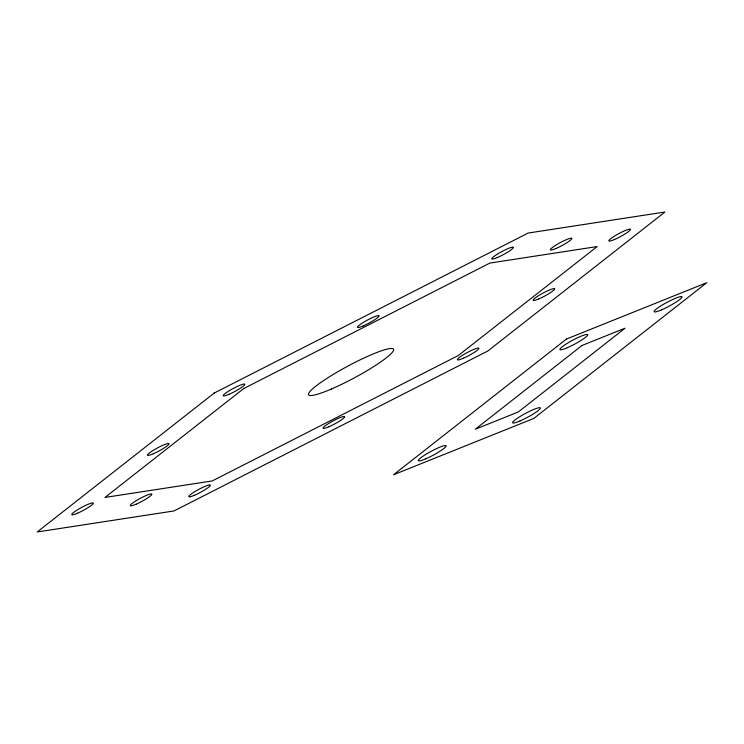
<?xml version="1.0" encoding="UTF-8"?>
<svg xmlns="http://www.w3.org/2000/svg" width="744" height="744" viewBox="0 0 744 744"><rect width="100%" height="100%" fill="white"/><g stroke="black" fill="none" stroke-linecap="round" stroke-linejoin="round"><path stroke-width="1.12" d="M214.244 393.037L37.2 531.979L174.022 510.942L487.887 350.963L664.931 212.021L528.119 233.058L214.244 393.037M243.79 388.498L104.978 497.438L212.254 480.94L458.341 355.502L597.153 246.562L489.887 263.06L243.79 388.498M566.454 339.05L393.502 474.784L533.848 418.407L706.8 282.683L566.454 339.05M582.003 345.486L475.267 429.251L518.298 411.971L625.034 328.206L582.003 345.486M520.065 420.918A15.773 2.195 -28.2 0 0 540.404 407.963A15.773 2.195 -28.2 0 0 518.977 417.198A15.773 2.195 -28.2 0 0 520.065 420.918M661.649 309.811A15.773 2.195 -28.2 0 0 681.997 296.856A15.773 2.195 -28.2 0 0 660.56 306.082A15.773 2.195 -28.2 0 0 661.649 309.811M425.819 458.778A15.773 2.195 -28.2 0 0 446.158 445.823A15.773 2.195 -28.2 0 0 424.731 455.049A15.773 2.195 -28.2 0 0 425.819 458.778M567.402 347.662A15.773 2.195 -28.2 0 0 587.741 334.707A15.773 2.195 -28.2 0 0 566.314 343.933A15.773 2.195 -28.2 0 0 567.402 347.662M614.637 239.438A12.267 1.711 -28.2 0 0 630.466 229.357A12.267 1.711 -28.2 0 0 613.791 236.536A12.267 1.711 -28.2 0 0 614.637 239.438M556.103 248.431A12.267 1.711 -28.2 0 0 571.922 238.359A12.267 1.711 -28.2 0 0 555.256 245.539A12.267 1.711 -28.2 0 0 556.103 248.431M538.889 298.883A12.267 1.711 -28.2 0 0 554.717 288.802A12.267 1.711 -28.2 0 0 538.042 295.982A12.267 1.711 -28.2 0 0 538.889 298.883M136.05 504.218A12.267 1.711 -28.2 0 0 151.869 494.137A12.267 1.711 -28.2 0 0 135.203 501.316A12.267 1.711 -28.2 0 0 136.05 504.218M363.286 325.881A12.267 1.711 -28.2 0 0 379.105 315.8A12.267 1.711 -28.2 0 0 362.44 322.98A12.267 1.711 -28.2 0 0 363.286 325.881M497.336 257.536A12.267 1.711 -28.2 0 0 513.397 247.399A12.267 1.711 -28.2 0 0 496.936 254.402A12.267 1.711 -28.2 0 0 497.336 257.536M194.351 495.309A12.267 1.711 -28.2 0 0 210.413 485.181A12.267 1.711 -28.2 0 0 193.952 492.175A12.267 1.711 -28.2 0 0 194.351 495.309M463.373 358.227A12.267 1.711 -28.2 0 0 478.95 348.211A12.267 1.711 -28.2 0 0 462.08 355.567A12.267 1.711 -28.2 0 0 463.373 358.227M328.867 426.768A12.267 1.711 -28.2 0 0 344.686 416.696A12.267 1.711 -28.2 0 0 328.02 423.866A12.267 1.711 -28.2 0 0 328.867 426.768M77.516 513.211A12.267 1.711 -28.2 0 0 93.335 503.139A12.267 1.711 -28.2 0 0 76.66 510.319A12.267 1.711 -28.2 0 0 77.516 513.211M229.003 394.329A12.267 1.711 -28.2 0 0 244.823 384.248A12.267 1.711 -28.2 0 0 228.157 391.428A12.267 1.711 -28.2 0 0 229.003 394.329M153.255 453.775A12.267 1.711 -28.2 0 0 169.083 443.694A12.267 1.711 -28.2 0 0 152.408 450.873A12.267 1.711 -28.2 0 0 153.255 453.775M331.452 388.991A48.193 6.705 -28.2 0 0 393.613 349.41A48.193 6.705 -28.2 0 0 328.132 377.599A48.193 6.705 -28.2 0 0 331.452 388.991"/></g></svg>
